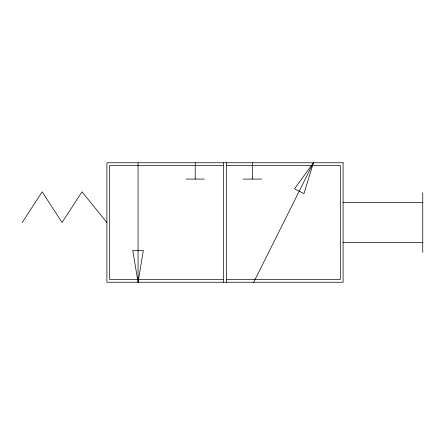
<?xml version="1.0" encoding="UTF-8"?>
<svg xmlns="http://www.w3.org/2000/svg" width="445" height="445" viewBox="0 0 445 445"><rect width="100%" height="100%" fill="white"/><g stroke="black" fill="none" stroke-linecap="round" stroke-linejoin="round"><path stroke-width="0.67" d="M138.05 282.247L143.351 250.418L132.744 250.418L138.05 282.247L138.05 162.753M313.441 162.753L303.957 193.592L294.468 188.847L313.441 162.753L253.695 282.247M22.25 222.5L42.164 191.812L62.083 222.5L81.997 191.812L106.895 222.5M223.596 165.54L109.681 165.54L109.681 279.46L223.596 279.46M226.388 165.54L340.303 165.54L340.303 279.46L226.388 279.46M186.016 179.074L204.45 179.074M243.198 179.074L261.638 179.074M343.089 202.586L422.75 202.586M343.089 242.414L422.75 242.414M422.75 192.629L422.75 252.371M252.415 162.753L252.415 179.074M226.388 162.753L226.388 282.247M223.596 162.753L223.596 282.247M195.233 162.753L195.233 179.074M343.089 162.753L106.895 162.753L106.895 282.247L343.089 282.247L343.089 162.753"/></g></svg>
